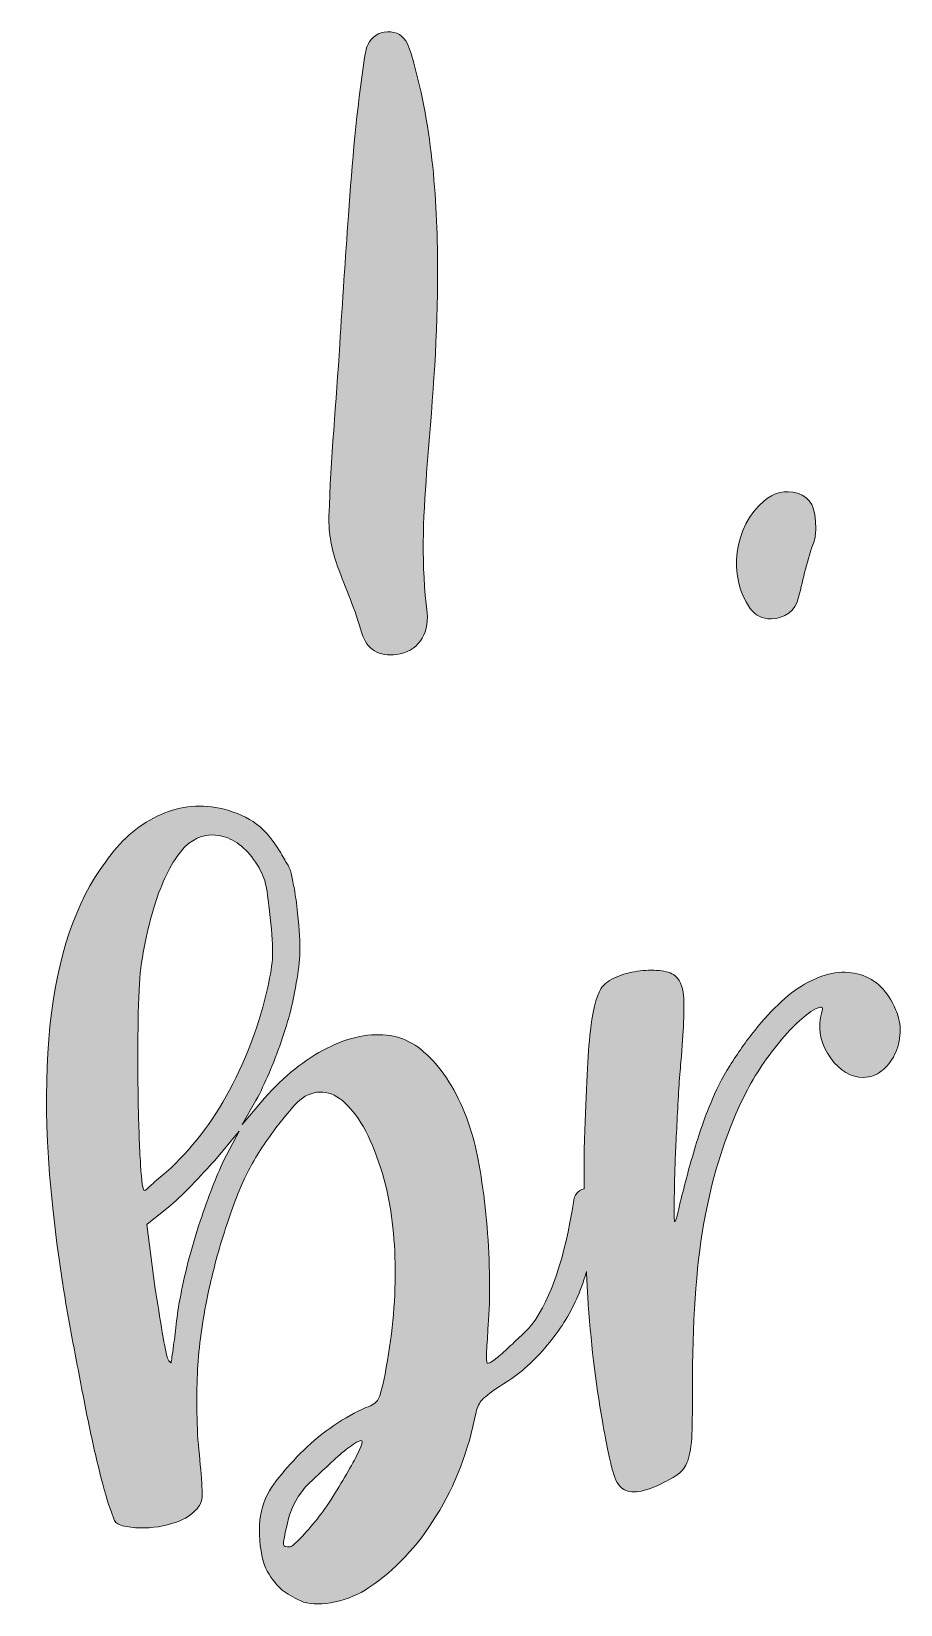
# Model space of a CAD drawing. Header units: inches. Extents: x 92 to 987, y -1041 to -39.
# Drawn here: x 462 to 666.1, y -408.8 to -39.3 of the extents above; entities that cross this region are included whole.
import ezdxf

# ---------------------------------------------------------------- set-up
doc = ezdxf.new("R2010")
doc.units = ezdxf.units.IN
doc.header["$MEASUREMENT"] = 0
doc.layers.add('Layer 1', color=7, linetype='Continuous')

# ---------------------------------------------------------------- blocks, each defined once
blk = doc.blocks.new('block 2')
at = {"layer": 'Layer 1', "true_color": 0xffffff}
h = blk.add_hatch(color=7, dxfattribs=at)
h.dxf.hatch_style = 2
edge = h.paths.add_edge_path()
edge.add_spline(control_points=[(539.62, -180.62), (540.71, -184.47), (543.76, -186.13), (547.73, -185.64), (552.5, -185.05), (555.54, -180.99), (554.9, -175.83), (553.55, -164.83), (553.96, -153.84), (554.82, -142.85), (555.98, -127.99), (557.35, -113.15), (557.39, -98.22), (557.46, -81.07), (556.45, -64.03), (551.98, -47.37), (551.51, -45.62), (551.04, -43.84), (550.29, -42.21), (549.42, -40.29), (547.76, -39.3), (545.6, -39.37), (543.45, -39.44), (541.96, -40.55), (540.99, -42.43), (540.5, -43.37), (540.42, -44.4), (540.26, -45.43), (538.4, -57.74), (537.31, -70.12), (536.45, -82.53), (535.75, -92.62), (535.05, -102.7), (534.43, -112.79), (533.6, -126.24), (532.3, -139.66), (531.89, -153.14), (531.77, -157.24), (532.53, -161.12), (533.91, -164.93), (535.81, -170.16), (538.09, -175.24), (539.62, -180.62)], knot_values=[0, 0, 0, 0, 1, 1, 1, 2, 2, 2, 3, 3, 3, 4, 4, 4, 5, 5, 5, 6, 6, 6, 7, 7, 7, 8, 8, 8, 9, 9, 9, 10, 10, 10, 11, 11, 11, 12, 12, 12, 13, 13, 13, 14, 14, 14, 14], degree=3, periodic=1)
h = blk.add_hatch(color=7, dxfattribs=at)
h.dxf.hatch_style = 2
edge = h.paths.add_edge_path()
edge.add_spline(control_points=[(635.66, -177.25), (638.9, -177.18), (641.33, -175.45), (642.14, -172.15), (643.23, -167.76), (644.18, -163.33), (645.75, -159.06), (646.18, -157.88), (646.11, -156.51), (646.17, -156.08), (646.25, -151.11), (644.95, -148.73), (641.91, -147.78), (638.95, -146.85), (636.33, -147.66), (633.96, -149.62), (626.96, -155.42), (625.42, -167.33), (630.72, -174.74), (631.96, -176.48), (633.55, -177.3), (635.66, -177.25)], knot_values=[0, 0, 0, 0, 1, 1, 1, 2, 2, 2, 3, 3, 3, 4, 4, 4, 5, 5, 5, 6, 6, 6, 7, 7, 7, 7], degree=3, periodic=1)
h = blk.add_hatch(color=7, dxfattribs=at)
h.dxf.hatch_style = 2
edge = h.paths.add_edge_path()
edge.add_spline(control_points=[(471.62, -346.38), (472.53, -351.12), (473.43, -355.81), (474.32, -360.45), (475.21, -365.09), (476.12, -369.43), (477.05, -373.48), (477.98, -377.52), (478.9, -381.07), (479.83, -384.13), (480.73, -386.99), (481.35, -388.7), (481.71, -389.26), (482.07, -389.81), (482.95, -390.21), (484.35, -390.45), (487.17, -390.94), (490.03, -390.88), (492.92, -390.27), (495.82, -389.66), (497.99, -388.79), (499.45, -387.65), (500.9, -386.5), (501.76, -385.33), (502.03, -384.11), (502.18, -383.7), (502.15, -382.08), (501.95, -379.24), (501.74, -376.4), (501.46, -373.32), (501.1, -370), (500.76, -363.13), (500.78, -356.96), (501.19, -351.49), (501.58, -346.02), (502.52, -340.05), (503.99, -333.57), (504.92, -329.33), (506.24, -324.6), (507.95, -319.38), (509.65, -314.16), (511.33, -309.99), (512.97, -306.85), (514.6, -303.71), (516.75, -300.37), (519.44, -296.83), (522.11, -293.29), (524.18, -290.94), (525.64, -289.8), (529.33, -287.43), (532.9, -288.03), (536.34, -291.61), (539.78, -295.19), (542.63, -301), (544.88, -309.04), (546.52, -315.19), (547.37, -322.2), (547.44, -330.09), (547.49, -337.98), (546.69, -346.15), (545.04, -354.62), (544.4, -357.85), (543.87, -359.83), (543.46, -360.56), (543.05, -361.3), (542.08, -361.95), (540.56, -362.5), (538.11, -363.56), (535.59, -364.96), (533.02, -366.72), (530.44, -368.47), (528.09, -370.41), (525.95, -372.51), (523.8, -374.62), (521.86, -376.75), (520.12, -378.91), (518.38, -381.07), (517.21, -383.07), (516.62, -384.91), (515.7, -387.38), (515.38, -390.33), (515.65, -393.75), (515.91, -397.18), (516.64, -399.81), (517.83, -401.66), (519.01, -403.5), (520.19, -404.86), (521.37, -405.72), (522.55, -406.58), (524.07, -407.4), (525.93, -408.19), (527.96, -408.76), (530.43, -408.74), (533.33, -408.13), (536.22, -407.52), (538.86, -406.4), (541.26, -404.76), (547.34, -400.75), (552.61, -395.16), (557.06, -387.96), (561.52, -380.78), (564.64, -372.64), (566.43, -363.57), (566.69, -362.36), (567.18, -361.37), (567.89, -360.6), (568.59, -359.83), (570.24, -358.62), (572.83, -356.96), (576.34, -354.81), (579.59, -351.99), (582.57, -348.51), (585.56, -345.04), (587.93, -341.42), (589.7, -337.68), (590.51, -336.02), (591.28, -334.01), (592.01, -331.66), (592.13, -331.29), (592.22, -330.93), (592.33, -330.56), (592.43, -332.55), (592.52, -334.54), (592.64, -336.45), (593.3, -346.75), (594.45, -356.5), (596.07, -365.71), (597.09, -371.4), (597.9, -375.32), (598.51, -377.47), (599.11, -379.63), (599.9, -381), (600.89, -381.58), (602.66, -382.94), (605.9, -382.43), (610.59, -380.04), (612.15, -379.25), (613.38, -378.51), (614.26, -377.81), (615.14, -377.12), (615.81, -375.99), (616.29, -374.41), (616.77, -372.84), (617.05, -370.58), (617.13, -367.64), (617.21, -364.69), (617.23, -360.57), (617.2, -355.27), (617.29, -340.16), (618.29, -327.6), (620.19, -317.57), (622.08, -307.55), (624.97, -298.51), (628.84, -290.44), (630.97, -285.91), (633.69, -281.57), (637, -277.43), (640.31, -273.29), (643.33, -270.43), (646.07, -268.84), (647.04, -268.44), (647.58, -268.34), (647.69, -268.53), (647.78, -268.73), (647.64, -269.52), (647.26, -270.89), (646.69, -274.23), (647.49, -277.41), (649.68, -280.44), (651.85, -283.47), (654.42, -284.97), (657.36, -284.95), (658.93, -284.94), (660.35, -284.44), (661.62, -283.45), (662.89, -282.46), (663.91, -281.18), (664.68, -279.6), (665.46, -278.03), (665.88, -276.31), (665.98, -274.44), (666.06, -272.58), (665.7, -270.77), (664.91, -269.01), (663.11, -264.7), (660.34, -261.97), (656.61, -260.82), (652.87, -259.67), (648.76, -260.28), (644.26, -262.67), (642.31, -263.66), (640.25, -265.15), (638.11, -267.12), (635.96, -269.1), (633.87, -271.37), (631.82, -273.93), (629.78, -276.5), (627.84, -279.26), (625.99, -282.21), (624.15, -285.17), (622.65, -288.12), (621.49, -291.07), (620.13, -294.22), (618.78, -298.11), (617.44, -302.73), (616.1, -307.35), (614.95, -311.72), (614, -315.85), (613.43, -318.41), (613.09, -319.29), (612.98, -318.51), (612.88, -317.72), (612.9, -313.9), (613.06, -307.02), (613.22, -303.1), (613.44, -298.49), (613.7, -293.19), (613.96, -287.89), (614.27, -283.47), (614.64, -279.93), (615.19, -272.86), (615.35, -268.15), (615.14, -265.8), (614.93, -263.45), (614.13, -261.79), (612.75, -260.81), (611.77, -260.23), (610.44, -259.9), (608.77, -259.81), (607.1, -259.72), (605.39, -259.83), (603.62, -260.14), (601.86, -260.44), (600.24, -260.94), (598.78, -261.64), (597.31, -262.34), (596.29, -263.18), (595.7, -264.16), (594.54, -265.94), (593.68, -269.62), (593.12, -275.22), (592.57, -280.81), (592.14, -289.7), (591.83, -301.87), (591.8, -305.04), (591.8, -308.14), (591.82, -311.16), (590.3, -311.46), (589.43, -312.5), (589.26, -314.34), (587.28, -327.18), (584.07, -336.71), (579.6, -342.91), (579.08, -343.56), (578.24, -344.44), (577.08, -345.55), (575.91, -346.66), (574.79, -347.72), (573.72, -348.72), (572.64, -349.73), (571.64, -350.57), (570.73, -351.26), (569.82, -351.95), (569.25, -352.21), (569.04, -352.04), (568.82, -351.87), (568.77, -350.93), (568.89, -349.24), (569, -347.56), (569.13, -345.52), (569.27, -343.13), (569.52, -339.95), (569.62, -336.34), (569.58, -332.29), (569.54, -328.25), (569.35, -324.18), (569.01, -320.07), (568.66, -315.96), (568.19, -312.01), (567.59, -308.23), (566.98, -304.45), (566.36, -301.41), (565.72, -299.11), (563.81, -292.4), (561.09, -286.87), (557.57, -282.52), (554.04, -278.16), (550.27, -275.7), (546.26, -275.15), (541.65, -274.46), (536.72, -275.43), (531.48, -278.07), (526.24, -280.7), (521.33, -284.64), (516.76, -289.86), (516.76, -289.86), (511.51, -296.05), (511.51, -296.05), (511.51, -296.05), (514.75, -290.38), (514.75, -290.38), (516.88, -286.4), (518.86, -281.79), (520.66, -276.57), (522.47, -271.34), (523.65, -266.73), (524.21, -262.72), (524.71, -260.1), (525, -257.7), (525.06, -255.52), (525.12, -253.34), (524.94, -250.3), (524.52, -246.4), (524.27, -244.06), (524.02, -242.21), (523.78, -240.85), (523.53, -239.5), (523.31, -238.34), (523.11, -237.37), (522.9, -236.41), (522.57, -235.56), (522.1, -234.82), (521.62, -234.08), (521.02, -233.06), (520.29, -231.75), (518.37, -228.61), (516.3, -226.31), (514.07, -224.87), (511.84, -223.44), (509.21, -222.39), (506.18, -221.73), (501.13, -220.69), (496.26, -221.31), (491.58, -223.59), (486.89, -225.87), (482.83, -229.47), (479.42, -234.37), (465.44, -253.05), (462.05, -285.78), (469.25, -332.57), (469.93, -337.04), (470.72, -341.64), (471.62, -346.38)], knot_values=[0, 0, 0, 0, 1, 1, 1, 2, 2, 2, 3, 3, 3, 4, 4, 4, 5, 5, 5, 6, 6, 6, 7, 7, 7, 8, 8, 8, 9, 9, 9, 10, 10, 10, 11, 11, 11, 12, 12, 12, 13, 13, 13, 14, 14, 14, 15, 15, 15, 16, 16, 16, 17, 17, 17, 18, 18, 18, 19, 19, 19, 20, 20, 20, 21, 21, 21, 22, 22, 22, 23, 23, 23, 24, 24, 24, 25, 25, 25, 26, 26, 26, 27, 27, 27, 28, 28, 28, 29, 29, 29, 30, 30, 30, 31, 31, 31, 32, 32, 32, 33, 33, 33, 34, 34, 34, 35, 35, 35, 36, 36, 36, 37, 37, 37, 38, 38, 38, 39, 39, 39, 40, 40, 40, 41, 41, 41, 42, 42, 42, 43, 43, 43, 44, 44, 44, 45, 45, 45, 46, 46, 46, 47, 47, 47, 48, 48, 48, 49, 49, 49, 50, 50, 50, 51, 51, 51, 52, 52, 52, 53, 53, 53, 54, 54, 54, 55, 55, 55, 56, 56, 56, 57, 57, 57, 58, 58, 58, 59, 59, 59, 60, 60, 60, 61, 61, 61, 62, 62, 62, 63, 63, 63, 64, 64, 64, 65, 65, 65, 66, 66, 66, 67, 67, 67, 68, 68, 68, 69, 69, 69, 70, 70, 70, 71, 71, 71, 72, 72, 72, 73, 73, 73, 74, 74, 74, 75, 75, 75, 76, 76, 76, 77, 77, 77, 78, 78, 78, 79, 79, 79, 80, 80, 80, 81, 81, 81, 82, 82, 82, 83, 83, 83, 84, 84, 84, 85, 85, 85, 86, 86, 86, 87, 87, 87, 88, 88, 88, 89, 89, 89, 90, 90, 90, 91, 91, 91, 92, 92, 92, 93, 93, 93, 94, 94, 94, 95, 95, 95, 96, 96, 96, 97, 97, 97, 98, 98, 98, 99, 99, 99, 100, 100, 100, 101, 101, 101, 102, 102, 102, 103, 103, 103, 104, 104, 104, 105, 105, 105, 106, 106, 106, 107, 107, 107, 108, 108, 108, 109, 109, 109, 110, 110, 110, 111, 111, 111, 112, 112, 112, 113, 113, 113, 114, 114, 114, 114], degree=3, periodic=1)
edge = h.paths.add_edge_path()
edge.add_spline(control_points=[(538.98, -372.59), (538.34, -373.95), (537.47, -375.56), (536.4, -377.46), (535.31, -379.35), (534.14, -381.3), (532.88, -383.31), (531.62, -385.33), (530.37, -387.09), (529.16, -388.6), (527.76, -390.33), (526.44, -391.85), (525.2, -393.17), (523.96, -394.48), (523.15, -395.16), (522.76, -395.21), (521.78, -395.31), (521.27, -395.12), (521.22, -394.63), (521.16, -394.15), (521.48, -392.48), (522.16, -389.64), (522.65, -386.83), (524.02, -384.02), (526.29, -381.21), (527.18, -380.33), (528.34, -379.21), (529.78, -377.87), (531.21, -376.53), (532.6, -375.25), (533.95, -374.02), (535.3, -372.79), (536.53, -371.82), (537.64, -371.11), (538.74, -370.39), (539.4, -370.13), (539.62, -370.3), (539.84, -370.48), (539.62, -371.24), (538.98, -372.59)], knot_values=[0, 0, 0, 0, 1, 1, 1, 2, 2, 2, 3, 3, 3, 4, 4, 4, 5, 5, 5, 6, 6, 6, 7, 7, 7, 8, 8, 8, 9, 9, 9, 10, 10, 10, 11, 11, 11, 12, 12, 12, 13, 13, 13, 13], degree=3, periodic=1)
edge = h.paths.add_edge_path()
edge.add_spline(control_points=[(507.14, -304.52), (505.4, -308.26), (503.57, -313), (501.65, -318.73), (499.73, -324.46), (498.21, -330.25), (497.09, -336.09), (496.7, -337.91), (496.37, -339.92), (496.12, -342.12), (495.87, -344.32), (495.64, -346.22), (495.42, -347.82), (495.1, -350.22), (494.9, -351.57), (494.83, -351.88), (494.77, -352.18), (494.49, -351.87), (494, -350.93), (493.72, -350.17), (493.31, -348.14), (492.76, -344.85), (492.21, -341.55), (491.63, -337.96), (491.02, -334.08), (491.02, -334.08), (489.16, -319.48), (489.16, -319.48), (489.16, -319.48), (494.27, -315.37), (494.27, -315.37), (495.71, -314.23), (497.48, -312.56), (499.58, -310.36), (501.68, -308.17), (503.52, -306.19), (505.09, -304.44), (505.09, -304.44), (510.79, -297.61), (510.79, -297.61), (510.79, -297.61), (507.14, -304.52), (507.14, -304.52)], knot_values=[0, 0, 0, 0, 1, 1, 1, 2, 2, 2, 3, 3, 3, 4, 4, 4, 5, 5, 5, 6, 6, 6, 7, 7, 7, 8, 8, 8, 9, 9, 9, 10, 10, 10, 11, 11, 11, 12, 12, 12, 13, 13, 13, 14, 14, 14, 14], degree=3, periodic=1)
edge = h.paths.add_edge_path()
edge.add_spline(control_points=[(487.06, -273.81), (487.13, -268.08), (487.3, -263.63), (487.55, -260.44), (488.41, -253.83), (489.75, -247.92), (491.56, -242.69), (493.37, -237.46), (495.51, -233.53), (497.99, -230.9), (500.49, -228.46), (503.3, -227.56), (506.43, -228.21), (509.56, -228.86), (512.3, -230.94), (514.65, -234.43), (515.84, -236.28), (516.6, -237.88), (516.94, -239.22), (517.28, -240.57), (517.68, -243.29), (518.12, -247.38), (518.54, -251.29), (518.71, -254.28), (518.64, -256.36), (518.56, -258.44), (518.19, -260.9), (517.51, -263.73), (515.65, -272.22), (512.67, -280.29), (508.56, -287.93), (504.45, -295.58), (499.51, -301.98), (493.75, -307.14), (492.29, -308.29), (491.12, -309.3), (490.23, -310.18), (489.34, -311.07), (488.79, -311.52), (488.6, -311.54), (488.21, -311.59), (487.89, -309.55), (487.65, -305.43), (487.4, -301.31), (487.22, -296.44), (487.11, -290.83), (487, -285.22), (486.98, -279.55), (487.06, -273.81)], knot_values=[0, 0, 0, 0, 1, 1, 1, 2, 2, 2, 3, 3, 3, 4, 4, 4, 5, 5, 5, 6, 6, 6, 7, 7, 7, 8, 8, 8, 9, 9, 9, 10, 10, 10, 11, 11, 11, 12, 12, 12, 13, 13, 13, 14, 14, 14, 15, 15, 15, 16, 16, 16, 16], degree=3, periodic=1)
at = {"layer": 'Layer 1', "lineweight": 0}
for points, knots in [([(539.62, -180.62), (540.71, -184.47), (543.76, -186.13), (547.73, -185.64), (552.5, -185.05), (555.54, -180.99), (554.9, -175.83), (553.55, -164.83), (553.96, -153.84), (554.82, -142.85), (555.98, -127.99), (557.35, -113.15), (557.39, -98.22), (557.46, -81.07), (556.45, -64.03), (551.98, -47.37), (551.51, -45.62), (551.04, -43.84), (550.29, -42.21), (549.42, -40.29), (547.76, -39.3), (545.6, -39.37), (543.45, -39.44), (541.96, -40.55), (540.99, -42.43), (540.5, -43.37), (540.42, -44.4), (540.26, -45.43), (538.4, -57.74), (537.31, -70.12), (536.45, -82.53), (535.75, -92.62), (535.05, -102.7), (534.43, -112.79), (533.6, -126.24), (532.3, -139.66), (531.89, -153.14), (531.77, -157.24), (532.53, -161.12), (533.91, -164.93), (535.81, -170.16), (538.09, -175.24), (539.62, -180.62)], [0, 0, 0, 0, 1, 1, 1, 2, 2, 2, 3, 3, 3, 4, 4, 4, 5, 5, 5, 6, 6, 6, 7, 7, 7, 8, 8, 8, 9, 9, 9, 10, 10, 10, 11, 11, 11, 12, 12, 12, 13, 13, 13, 14, 14, 14, 14]), ([(635.66, -177.25), (638.9, -177.18), (641.33, -175.45), (642.14, -172.15), (643.23, -167.76), (644.18, -163.33), (645.75, -159.06), (646.18, -157.88), (646.11, -156.51), (646.17, -156.08), (646.25, -151.11), (644.95, -148.73), (641.91, -147.78), (638.95, -146.85), (636.33, -147.66), (633.96, -149.62), (626.96, -155.42), (625.42, -167.33), (630.72, -174.74), (631.96, -176.48), (633.55, -177.3), (635.66, -177.25)], [0, 0, 0, 0, 1, 1, 1, 2, 2, 2, 3, 3, 3, 4, 4, 4, 5, 5, 5, 6, 6, 6, 7, 7, 7, 7]), ([(471.62, -346.38), (472.53, -351.12), (473.43, -355.81), (474.32, -360.45), (475.21, -365.09), (476.12, -369.43), (477.05, -373.48), (477.98, -377.52), (478.9, -381.07), (479.83, -384.13), (480.73, -386.99), (481.35, -388.7), (481.71, -389.26), (482.07, -389.81), (482.95, -390.21), (484.35, -390.45), (487.17, -390.94), (490.03, -390.88), (492.92, -390.27), (495.82, -389.66), (497.99, -388.79), (499.45, -387.65), (500.9, -386.5), (501.76, -385.33), (502.03, -384.11), (502.18, -383.7), (502.15, -382.08), (501.95, -379.24), (501.74, -376.4), (501.46, -373.32), (501.1, -370), (500.76, -363.13), (500.78, -356.96), (501.19, -351.49), (501.58, -346.02), (502.52, -340.05), (503.99, -333.57), (504.92, -329.33), (506.24, -324.6), (507.95, -319.38), (509.65, -314.16), (511.33, -309.99), (512.97, -306.85), (514.6, -303.71), (516.75, -300.37), (519.44, -296.83), (522.11, -293.29), (524.18, -290.94), (525.64, -289.8), (529.33, -287.43), (532.9, -288.03), (536.34, -291.61), (539.78, -295.19), (542.63, -301), (544.88, -309.04), (546.52, -315.19), (547.37, -322.2), (547.44, -330.09), (547.49, -337.98), (546.69, -346.15), (545.04, -354.62), (544.4, -357.85), (543.87, -359.83), (543.46, -360.56), (543.05, -361.3), (542.08, -361.95), (540.56, -362.5), (538.11, -363.56), (535.59, -364.96), (533.02, -366.72), (530.44, -368.47), (528.09, -370.41), (525.95, -372.51), (523.8, -374.62), (521.86, -376.75), (520.12, -378.91), (518.38, -381.07), (517.21, -383.07), (516.62, -384.91), (515.7, -387.38), (515.38, -390.33), (515.65, -393.75), (515.91, -397.18), (516.64, -399.81), (517.83, -401.66), (519.01, -403.5), (520.19, -404.86), (521.37, -405.72), (522.55, -406.58), (524.07, -407.4), (525.93, -408.19), (527.96, -408.76), (530.43, -408.74), (533.33, -408.13), (536.22, -407.52), (538.86, -406.4), (541.26, -404.76), (547.34, -400.75), (552.61, -395.16), (557.06, -387.96), (561.52, -380.78), (564.64, -372.64), (566.43, -363.57), (566.69, -362.36), (567.18, -361.37), (567.89, -360.6), (568.59, -359.83), (570.24, -358.62), (572.83, -356.96), (576.34, -354.81), (579.59, -351.99), (582.57, -348.51), (585.56, -345.04), (587.93, -341.42), (589.7, -337.68), (590.51, -336.02), (591.28, -334.01), (592.01, -331.66), (592.13, -331.29), (592.22, -330.93), (592.33, -330.56), (592.43, -332.55), (592.52, -334.54), (592.64, -336.45), (593.3, -346.75), (594.45, -356.5), (596.07, -365.71), (597.09, -371.4), (597.9, -375.32), (598.51, -377.47), (599.11, -379.63), (599.9, -381), (600.89, -381.58), (602.66, -382.94), (605.9, -382.43), (610.59, -380.04), (612.15, -379.25), (613.38, -378.51), (614.26, -377.81), (615.14, -377.12), (615.81, -375.99), (616.29, -374.41), (616.77, -372.84), (617.05, -370.58), (617.13, -367.64), (617.21, -364.69), (617.23, -360.57), (617.2, -355.27), (617.29, -340.16), (618.29, -327.6), (620.19, -317.57), (622.08, -307.55), (624.97, -298.51), (628.84, -290.44), (630.97, -285.91), (633.69, -281.57), (637, -277.43), (640.31, -273.29), (643.33, -270.43), (646.07, -268.84), (647.04, -268.44), (647.58, -268.34), (647.69, -268.53), (647.78, -268.73), (647.64, -269.52), (647.26, -270.89), (646.69, -274.23), (647.49, -277.41), (649.68, -280.44), (651.85, -283.47), (654.42, -284.97), (657.36, -284.95), (658.93, -284.94), (660.35, -284.44), (661.62, -283.45), (662.89, -282.46), (663.91, -281.18), (664.68, -279.6), (665.46, -278.03), (665.88, -276.31), (665.98, -274.44), (666.06, -272.58), (665.7, -270.77), (664.91, -269.01), (663.11, -264.7), (660.34, -261.97), (656.61, -260.82), (652.87, -259.67), (648.76, -260.28), (644.26, -262.67), (642.31, -263.66), (640.25, -265.15), (638.11, -267.12), (635.96, -269.1), (633.87, -271.37), (631.82, -273.93), (629.78, -276.5), (627.84, -279.26), (625.99, -282.21), (624.15, -285.17), (622.65, -288.12), (621.49, -291.07), (620.13, -294.22), (618.78, -298.11), (617.44, -302.73), (616.1, -307.35), (614.95, -311.72), (614, -315.85), (613.43, -318.41), (613.09, -319.29), (612.98, -318.51), (612.88, -317.72), (612.9, -313.9), (613.06, -307.02), (613.22, -303.1), (613.44, -298.49), (613.7, -293.19), (613.96, -287.89), (614.27, -283.47), (614.64, -279.93), (615.19, -272.86), (615.35, -268.15), (615.14, -265.8), (614.93, -263.45), (614.13, -261.79), (612.75, -260.81), (611.77, -260.23), (610.44, -259.9), (608.77, -259.81), (607.1, -259.72), (605.39, -259.83), (603.62, -260.14), (601.86, -260.44), (600.24, -260.94), (598.78, -261.64), (597.31, -262.34), (596.29, -263.18), (595.7, -264.16), (594.54, -265.94), (593.68, -269.62), (593.12, -275.22), (592.57, -280.81), (592.14, -289.7), (591.83, -301.87), (591.8, -305.04), (591.8, -308.14), (591.82, -311.16), (590.3, -311.46), (589.43, -312.5), (589.26, -314.34), (587.28, -327.18), (584.07, -336.71), (579.6, -342.91), (579.08, -343.56), (578.24, -344.44), (577.08, -345.55), (575.91, -346.66), (574.79, -347.72), (573.72, -348.72), (572.64, -349.73), (571.64, -350.57), (570.73, -351.26), (569.82, -351.95), (569.25, -352.21), (569.04, -352.04), (568.82, -351.87), (568.77, -350.93), (568.89, -349.24), (569, -347.56), (569.13, -345.52), (569.27, -343.13), (569.52, -339.95), (569.62, -336.34), (569.58, -332.29), (569.54, -328.25), (569.35, -324.18), (569.01, -320.07), (568.66, -315.96), (568.19, -312.01), (567.59, -308.23), (566.98, -304.45), (566.36, -301.41), (565.72, -299.11), (563.81, -292.4), (561.09, -286.87), (557.57, -282.52), (554.04, -278.16), (550.27, -275.7), (546.26, -275.15), (541.65, -274.46), (536.72, -275.43), (531.48, -278.07), (526.24, -280.7), (521.33, -284.64), (516.76, -289.86), (516.76, -289.86), (511.51, -296.05), (511.51, -296.05), (511.51, -296.05), (514.75, -290.38), (514.75, -290.38), (516.88, -286.4), (518.86, -281.79), (520.66, -276.57), (522.47, -271.34), (523.65, -266.73), (524.21, -262.72), (524.71, -260.1), (525, -257.7), (525.06, -255.52), (525.12, -253.34), (524.94, -250.3), (524.52, -246.4), (524.27, -244.06), (524.02, -242.21), (523.78, -240.85), (523.53, -239.5), (523.31, -238.34), (523.11, -237.37), (522.9, -236.41), (522.57, -235.56), (522.1, -234.82), (521.62, -234.08), (521.02, -233.06), (520.29, -231.75), (518.37, -228.61), (516.3, -226.31), (514.07, -224.87), (511.84, -223.44), (509.21, -222.39), (506.18, -221.73), (501.13, -220.69), (496.26, -221.31), (491.58, -223.59), (486.89, -225.87), (482.83, -229.47), (479.42, -234.37), (465.44, -253.05), (462.05, -285.78), (469.25, -332.57), (469.93, -337.04), (470.72, -341.64), (471.62, -346.38)], [0, 0, 0, 0, 1, 1, 1, 2, 2, 2, 3, 3, 3, 4, 4, 4, 5, 5, 5, 6, 6, 6, 7, 7, 7, 8, 8, 8, 9, 9, 9, 10, 10, 10, 11, 11, 11, 12, 12, 12, 13, 13, 13, 14, 14, 14, 15, 15, 15, 16, 16, 16, 17, 17, 17, 18, 18, 18, 19, 19, 19, 20, 20, 20, 21, 21, 21, 22, 22, 22, 23, 23, 23, 24, 24, 24, 25, 25, 25, 26, 26, 26, 27, 27, 27, 28, 28, 28, 29, 29, 29, 30, 30, 30, 31, 31, 31, 32, 32, 32, 33, 33, 33, 34, 34, 34, 35, 35, 35, 36, 36, 36, 37, 37, 37, 38, 38, 38, 39, 39, 39, 40, 40, 40, 41, 41, 41, 42, 42, 42, 43, 43, 43, 44, 44, 44, 45, 45, 45, 46, 46, 46, 47, 47, 47, 48, 48, 48, 49, 49, 49, 50, 50, 50, 51, 51, 51, 52, 52, 52, 53, 53, 53, 54, 54, 54, 55, 55, 55, 56, 56, 56, 57, 57, 57, 58, 58, 58, 59, 59, 59, 60, 60, 60, 61, 61, 61, 62, 62, 62, 63, 63, 63, 64, 64, 64, 65, 65, 65, 66, 66, 66, 67, 67, 67, 68, 68, 68, 69, 69, 69, 70, 70, 70, 71, 71, 71, 72, 72, 72, 73, 73, 73, 74, 74, 74, 75, 75, 75, 76, 76, 76, 77, 77, 77, 78, 78, 78, 79, 79, 79, 80, 80, 80, 81, 81, 81, 82, 82, 82, 83, 83, 83, 84, 84, 84, 85, 85, 85, 86, 86, 86, 87, 87, 87, 88, 88, 88, 89, 89, 89, 90, 90, 90, 91, 91, 91, 92, 92, 92, 93, 93, 93, 94, 94, 94, 95, 95, 95, 96, 96, 96, 97, 97, 97, 98, 98, 98, 99, 99, 99, 100, 100, 100, 101, 101, 101, 102, 102, 102, 103, 103, 103, 104, 104, 104, 105, 105, 105, 106, 106, 106, 107, 107, 107, 108, 108, 108, 109, 109, 109, 110, 110, 110, 111, 111, 111, 112, 112, 112, 113, 113, 113, 114, 114, 114, 114]), ([(487.06, -273.81), (487.13, -268.08), (487.3, -263.63), (487.55, -260.44), (488.41, -253.83), (489.75, -247.92), (491.56, -242.69), (493.37, -237.46), (495.51, -233.53), (497.99, -230.9), (500.49, -228.46), (503.3, -227.56), (506.43, -228.21), (509.56, -228.86), (512.3, -230.94), (514.65, -234.43), (515.84, -236.28), (516.6, -237.88), (516.94, -239.22), (517.28, -240.57), (517.68, -243.29), (518.12, -247.38), (518.54, -251.29), (518.71, -254.28), (518.64, -256.36), (518.56, -258.44), (518.19, -260.9), (517.51, -263.73), (515.65, -272.22), (512.67, -280.29), (508.56, -287.93), (504.45, -295.58), (499.51, -301.98), (493.75, -307.14), (492.29, -308.29), (491.12, -309.3), (490.23, -310.18), (489.34, -311.07), (488.79, -311.52), (488.6, -311.54), (488.21, -311.59), (487.89, -309.55), (487.65, -305.43), (487.4, -301.31), (487.22, -296.44), (487.11, -290.83), (487, -285.22), (486.98, -279.55), (487.06, -273.81)], [0, 0, 0, 0, 1, 1, 1, 2, 2, 2, 3, 3, 3, 4, 4, 4, 5, 5, 5, 6, 6, 6, 7, 7, 7, 8, 8, 8, 9, 9, 9, 10, 10, 10, 11, 11, 11, 12, 12, 12, 13, 13, 13, 14, 14, 14, 15, 15, 15, 16, 16, 16, 16]), ([(507.14, -304.52), (505.4, -308.26), (503.57, -313), (501.65, -318.73), (499.73, -324.46), (498.21, -330.25), (497.09, -336.09), (496.7, -337.91), (496.37, -339.92), (496.12, -342.12), (495.87, -344.32), (495.64, -346.22), (495.42, -347.82), (495.1, -350.22), (494.9, -351.57), (494.83, -351.88), (494.77, -352.18), (494.49, -351.87), (494, -350.93), (493.72, -350.17), (493.31, -348.14), (492.76, -344.85), (492.21, -341.55), (491.63, -337.96), (491.02, -334.08), (491.02, -334.08), (489.16, -319.48), (489.16, -319.48), (489.16, -319.48), (494.27, -315.37), (494.27, -315.37), (495.71, -314.23), (497.48, -312.56), (499.58, -310.36), (501.68, -308.17), (503.52, -306.19), (505.09, -304.44), (505.09, -304.44), (510.79, -297.61), (510.79, -297.61), (510.79, -297.61), (507.14, -304.52), (507.14, -304.52)], [0, 0, 0, 0, 1, 1, 1, 2, 2, 2, 3, 3, 3, 4, 4, 4, 5, 5, 5, 6, 6, 6, 7, 7, 7, 8, 8, 8, 9, 9, 9, 10, 10, 10, 11, 11, 11, 12, 12, 12, 13, 13, 13, 14, 14, 14, 14]), ([(538.98, -372.59), (538.34, -373.95), (537.47, -375.56), (536.4, -377.46), (535.31, -379.35), (534.14, -381.3), (532.88, -383.31), (531.62, -385.33), (530.37, -387.09), (529.16, -388.6), (527.76, -390.33), (526.44, -391.85), (525.2, -393.17), (523.96, -394.48), (523.15, -395.16), (522.76, -395.21), (521.78, -395.31), (521.27, -395.12), (521.22, -394.63), (521.16, -394.15), (521.48, -392.48), (522.16, -389.64), (522.65, -386.83), (524.02, -384.02), (526.29, -381.21), (527.18, -380.33), (528.34, -379.21), (529.78, -377.87), (531.21, -376.53), (532.6, -375.25), (533.95, -374.02), (535.3, -372.79), (536.53, -371.82), (537.64, -371.11), (538.74, -370.39), (539.4, -370.13), (539.62, -370.3), (539.84, -370.48), (539.62, -371.24), (538.98, -372.59)], [0, 0, 0, 0, 1, 1, 1, 2, 2, 2, 3, 3, 3, 4, 4, 4, 5, 5, 5, 6, 6, 6, 7, 7, 7, 8, 8, 8, 9, 9, 9, 10, 10, 10, 11, 11, 11, 12, 12, 12, 13, 13, 13, 13])]:
    blk.add_open_spline(points, degree=3, knots=knots, dxfattribs=at)

msp = doc.modelspace()

# ---------------------------------------------------------------- block references
at = {"layer": 'Layer 1'}
msp.add_blockref('block 2', (0, 0), dxfattribs=at)

doc.saveas('drawing.dxf')
